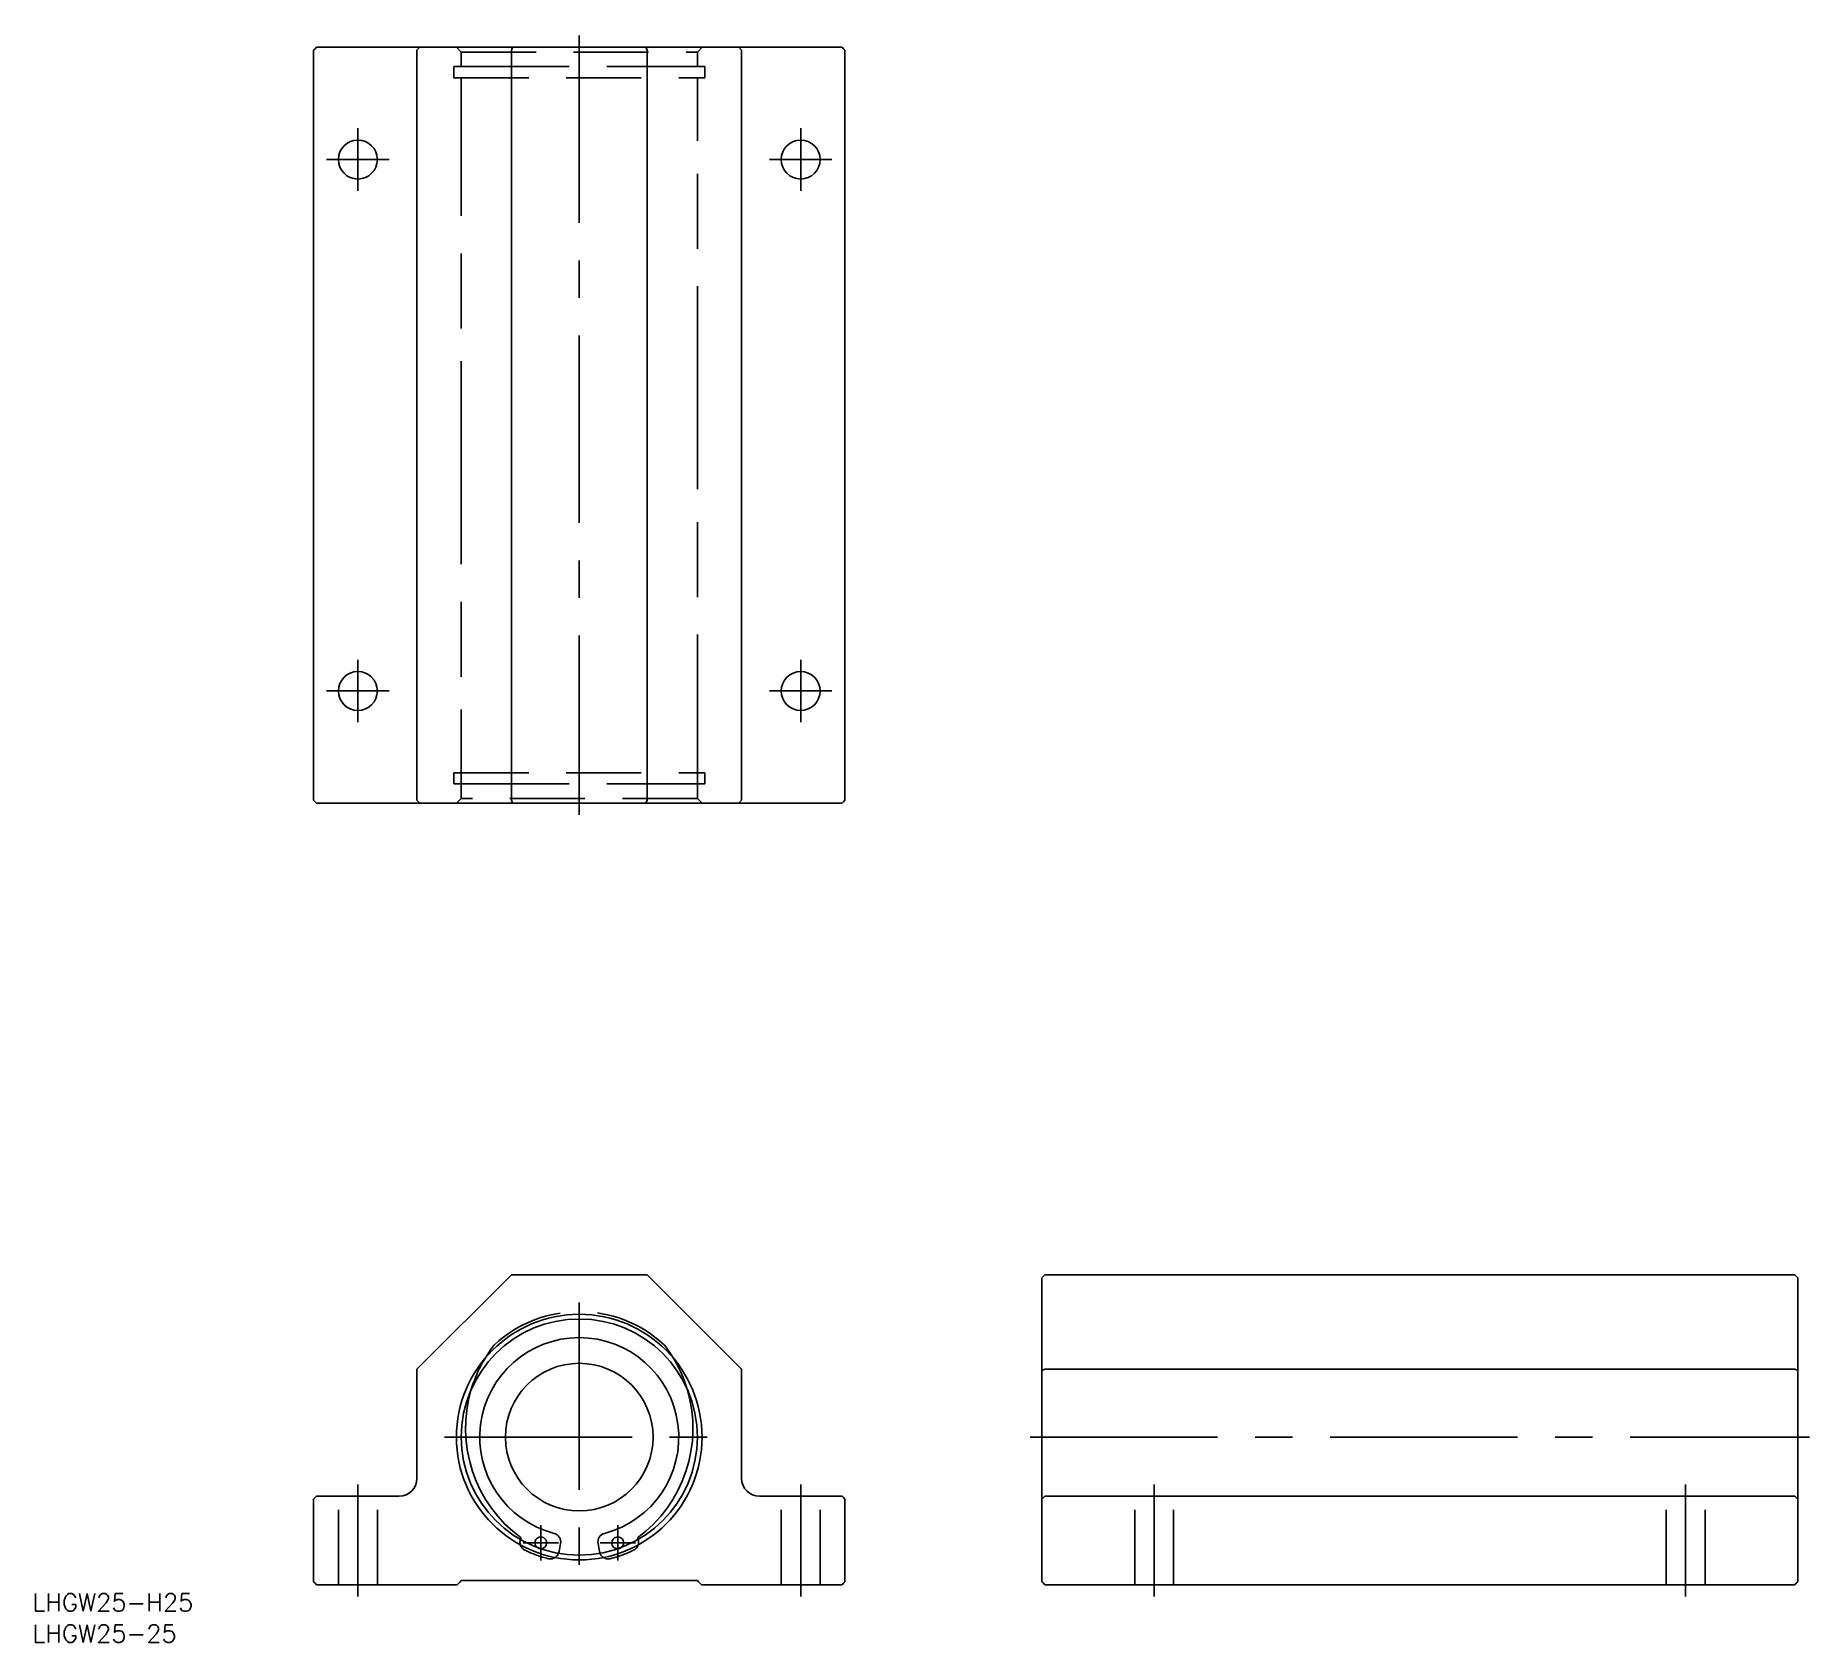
# Model space of a CAD drawing. Extents: x -92 to 208, y -35 to 237.
import ezdxf

# ---------------------------------------------------------------- set-up
doc = ezdxf.new("R2010")
doc.units = 0
doc.linetypes.add('CENTER', pattern=[50.8, 31.75, -6.35, 6.35, -6.35])
doc.linetypes.add('DASHED', pattern=[19.05, 12.7, -6.35])
doc.layers.get('0').update_dxf_attribs({"linetype": 'CONTINUOUS'})
doc.layers.add('CENTER', color=1, linetype='CENTER')
doc.styles.get("Standard").update_dxf_attribs({"font": 'txt.shx', "height": 3, "bigfont": 'bigfont.shx'})

msp = doc.modelspace()

# ---------------------------------------------------------------- linework, layer by layer
at = {"color": 7, "linetype": 'CONTINUOUS'}
for p, q in [((-45, 234.86), (-44.75, 235.11)), ((-45, 107.86), (-45, 234.86)), ((-44.5, 235.36), (-44.75, 235.11)), ((-44.5, 235.36), (-30.5, 235.36)), ((-27, 235.36), (-30.5, 235.36)), ((-27, 235.36), (-27.5, 234.86)), ((-27.5, 107.86), (-27.5, 234.86)), ((-27, 235.36), (-11.29, 235.36)), ((-11.29, 235.36), (-11.5, 234.86)), ((-11.5, 107.86), (-11.5, 234.86)), ((-11.29, 235.36), (11.29, 235.36)), ((11.29, 235.36), (27, 235.36)), ((11.5, 234.86), (11.29, 235.36)), ((11.5, 107.86), (11.5, 234.86)), ((30.5, 235.36), (27, 235.36)), ((27.5, 234.86), (27, 235.36)), ((27.5, 107.86), (27.5, 234.86)), ((30.5, 235.36), (44.5, 235.36)), ((44.75, 235.11), (44.5, 235.36)), ((44.75, 235.11), (45, 234.86)), ((45, 234.86), (45, 107.86)), ((-44.75, 107.61), (-45, 107.86)), ((-44.75, 107.61), (-44.5, 107.36)), ((-30.5, 107.36), (-44.5, 107.36)), ((-30.5, 107.36), (-27, 107.36)), ((-27, 107.36), (-27.5, 107.86)), ((-11.29, 107.36), (-27, 107.36)), ((-11.29, 107.36), (-11.5, 107.86)), ((11.29, 107.36), (-11.29, 107.36)), ((11.29, 107.36), (11.5, 107.86)), ((27, 107.36), (11.29, 107.36)), ((27, 107.36), (27.5, 107.86)), ((27, 107.36), (30.5, 107.36)), ((44.5, 107.36), (30.5, 107.36)), ((44.5, 107.36), (44.75, 107.61)), ((45, 107.86), (44.75, 107.61)), ((-27.5, 11.5), (-11.5, 27.5)), ((-11.5, 27.5), (11.5, 27.5)), ((11.5, 27.5), (27.5, 11.5)), ((78.37, 27), (78.87, 27.5)), ((78.87, 27.5), (205.87, 27.5)), ((205.87, 27.5), (206.37, 27)), ((78.37, 11.29), (78.37, 27)), ((206.37, 27), (206.37, 11.29)), ((-27.5, -7), (-27.5, 11.5)), ((27.5, 11.5), (27.5, -7)), ((78.37, 11.29), (78.87, 11.5)), ((78.37, -7), (78.37, 11.29)), ((78.87, 11.5), (205.87, 11.5)), ((205.87, 11.5), (206.37, 11.29)), ((206.37, 11.29), (206.37, -7)), ((78.37, -7), (78.37, -10.5)), ((206.37, -10.5), (206.37, -7)), ((-44.75, -10.25), (-45, -10.5)), ((-45, -24.5), (-45, -10.5)), ((-44.5, -10), (-44.75, -10.25)), ((-44.5, -10), (-30.5, -10)), ((30.5, -10), (44.5, -10)), ((44.75, -10.25), (44.5, -10)), ((45, -10.5), (44.75, -10.25)), ((45, -10.5), (45, -24.5)), ((78.37, -10.5), (78.62, -10.25)), ((78.37, -24.5), (78.37, -10.5)), ((78.62, -10.25), (78.87, -10)), ((78.87, -10), (205.87, -10)), ((205.87, -10), (206.12, -10.25)), ((206.12, -10.25), (206.37, -10.5)), ((206.37, -10.5), (206.37, -24.5)), ((-3.18, -18.01), (-3.42, -19.39)), ((3.42, -19.39), (3.18, -18.01)), ((-45, -24.5), (-44.75, -24.75)), ((-44.75, -24.75), (-44.5, -25)), ((-20.7, -25), (-44.5, -25)), ((-20.7, -25), (-20.2, -24.5)), ((-20.2, -24.5), (-20, -24.3)), ((-20, -24.3), (20, -24.3)), ((20, -24.3), (20.2, -24.5)), ((20.2, -24.5), (20.7, -25)), ((44.5, -25), (20.7, -25)), ((44.5, -25), (44.75, -24.75)), ((44.75, -24.75), (45, -24.5)), ((78.37, -24.5), (78.62, -24.75)), ((78.87, -25), (78.62, -24.75)), ((205.87, -25), (78.87, -25)), ((206.12, -24.75), (205.87, -25)), ((206.12, -24.75), (206.37, -24.5))]:
    msp.add_line(p, q, dxfattribs=at)
at = {"color": 3, "linetype": 'DASHED'}
for p, q in [((-20.8, 235.36), (-20, 234.56)), ((-20, 234.56), (20, 234.56)), ((-20, 234.56), (-20, 232.11)), ((20, 234.56), (20.8, 235.36)), ((20, 232.11), (20, 234.56)), ((-21.25, 232.11), (-14.39, 232.11)), ((-21.25, 232.11), (-21.25, 230.21)), ((-19.26, 232.11), (-14.39, 232.11)), ((-14.39, 232.11), (14.39, 232.11)), ((14.39, 232.11), (21.25, 232.11)), ((14.39, 232.11), (19.26, 232.11)), ((21.25, 230.21), (21.25, 232.11)), ((-21.25, 230.21), (21.25, 230.21)), ((-20, 230.21), (-20, 229.96)), ((-20, 229.96), (-20, 221.37)), ((20, 229.96), (20, 230.21)), ((20, 221.37), (20, 229.96)), ((-20, 221.37), (-20, 219.51)), ((-20, 219.51), (-20, 182.21)), ((-20, 219.51), (-20, 182.21)), ((20, 219.51), (20, 221.37)), ((20, 182.21), (20, 219.51)), ((20, 182.21), (20, 219.51)), ((-20, 182.21), (-20, 180.36)), ((-20, 180.36), (-20, 171.76)), ((-20, 180.36), (-20, 171.76)), ((20, 180.36), (20, 182.21)), ((20, 171.76), (20, 180.36)), ((20, 171.76), (20, 180.36)), ((-20, 171.76), (-20, 170.96)), ((20, 170.96), (20, 171.76)), ((-20, 170.96), (-20, 162.36)), ((-20, 170.96), (-20, 162.36)), ((20, 162.36), (20, 170.96)), ((20, 162.36), (20, 170.96)), ((-20, 162.36), (-20, 160.51)), ((20, 160.51), (20, 162.36)), ((-20, 160.51), (-20, 123.21)), ((-20, 160.51), (-20, 123.21)), ((20, 123.21), (20, 160.51)), ((20, 123.21), (20, 160.51)), ((-20, 123.21), (-20, 121.36)), ((20, 121.36), (20, 123.21)), ((-20, 121.36), (-20, 112.76)), ((20, 112.76), (20, 121.36)), ((-21.25, 112.51), (21.25, 112.51)), ((-21.25, 112.51), (-21.25, 110.61)), ((-20, 112.76), (-20, 112.51)), ((-20, 110.61), (-20, 112.51)), ((20, 112.51), (20, 112.76)), ((20, 112.51), (20, 110.61)), ((21.25, 110.61), (21.25, 112.51)), ((-21.25, 110.61), (-14.39, 110.61)), ((-20, 110.61), (-20, 108.16)), ((-19.26, 110.61), (-14.39, 110.61)), ((-14.39, 110.61), (14.39, 110.61)), ((14.39, 110.61), (21.25, 110.61)), ((14.39, 110.61), (19.26, 110.61)), ((20, 108.16), (20, 110.61)), ((-20, 108.16), (-20.8, 107.36)), ((20, 108.16), (-20, 108.16)), ((20.8, 107.36), (20, 108.16)), ((-40.8, -25), (-40.8, -10)), ((-34.2, -25), (-34.2, -10)), ((34.2, -25), (34.2, -10)), ((40.8, -25), (40.8, -10)), ((94.07, -25), (94.07, -10)), ((100.67, -25), (100.67, -10)), ((184.07, -25), (184.07, -10)), ((190.67, -25), (190.67, -10))]:
    msp.add_line(p, q, dxfattribs=at)
at = {"color": 7, "linetype": 'CONTINUOUS'}
for centre, radius in [((-37.5, 216.36), 3.3), ((37.5, 216.36), 3.3), ((-37.5, 126.36), 3.3), ((37.5, 126.36), 3.3), ((0, 0), 20.8), ((0, 0), 20)]:
    msp.add_circle(centre, radius, dxfattribs=at)
at = {"color": 3, "linetype": 'DASHED'}
for centre, radius, start, end in [((0, 0), 21.25, 47.3923, 132.6077), ((3.74, 1.48), 23, 142.0161, 163.2737), ((-3.74, 1.48), 23, 16.7263, 37.9839), ((-8.55, -17.8), 1.5, 161.8106, 244.3556), ((8.55, -17.8), 1.5, 295.6444, 18.1894), ((0, 0), 21.25, 244.3556, 255.6442), ((-6.52, -17.9), 1, 231.3656, 268.6341), ((-4.9, -19.13), 1.5, 255.6442, 338.1893), ((4.9, -19.13), 1.5, 201.8107, 284.3558), ((0, 0), 21.25, 284.3558, 295.6444), ((6.52, -17.9), 1, 271.3659, 308.6344)]:
    msp.add_arc(centre, radius, start, end, dxfattribs=at)
at = {"color": 7, "linetype": 'CONTINUOUS'}
for centre, radius, start, end in [((0, 0), 16.85, 284.6888, 255.3112), ((0, 0), 12.5, 90, 0), ((0, 0), 12.5, 0, 90), ((3.74, 1.48), 23, 163.2737, 233.7634), ((-3.74, 1.48), 23, 306.2366, 16.7263), ((-30.5, -7), 3, 270, 0), ((30.5, -7), 3, 180, 270), ((-8.55, -17.8), 1.5, 150.5203, 161.8106), ((-6.52, -17.9), 1, 268.6341, 180), ((-6.52, -17.9), 1, 180, 231.3656), ((-4.65, -17.75), 1.5, 350, 75.3112), ((4.65, -17.75), 1.5, 104.6888, 190), ((6.52, -17.9), 1, 308.6344, 180), ((6.52, -17.9), 1, 180, 271.3659), ((8.55, -17.8), 1.5, 18.1894, 29.4797), ((-4.9, -19.13), 1.5, 338.1893, 350), ((4.9, -19.13), 1.5, 190, 201.8107)]:
    msp.add_arc(centre, radius, start, end, dxfattribs=at)
at = {"layer": 'CENTER', "color": 1, "linetype": 'CENTER'}
for p, q in [((0, 237.36), (0, 105.36)), ((-37.5, 221.66), (-37.5, 211.06)), ((37.5, 221.66), (37.5, 211.06)), ((-42.8, 216.36), (-32.2, 216.36)), ((32.2, 216.36), (42.8, 216.36)), ((-37.5, 131.66), (-37.5, 121.06)), ((37.5, 131.66), (37.5, 121.06)), ((-42.8, 126.36), (-32.2, 126.36)), ((32.2, 126.36), (42.8, 126.36)), ((0, 22.8), (0, -22.8)), ((-22.8, 0), (22.8, 0)), ((76.37, 0), (208.37, 0)), ((-37.5, -27), (-37.5, -8)), ((37.5, -27), (37.5, -8)), ((97.37, -27), (97.37, -8)), ((187.37, -27), (187.37, -8)), ((-6.52, -20.9), (-6.52, -14.9)), ((6.52, -20.9), (6.52, -14.9)), ((-3.52, -17.9), (-9.52, -17.9)), ((9.52, -17.9), (3.52, -17.9))]:
    msp.add_line(p, q, dxfattribs=at)

# ---------------------------------------------------------------- texts
at = {"color": 7, "linetype": 'CONTINUOUS'}
for s, p in [('LHGW25-H25', (-92.62, -29.5)), ('LHGW25-25', (-92.62, -34.78))]:
    msp.add_text(s, height=3, dxfattribs=at).set_placement(p)

doc.saveas('drawing.dxf')
